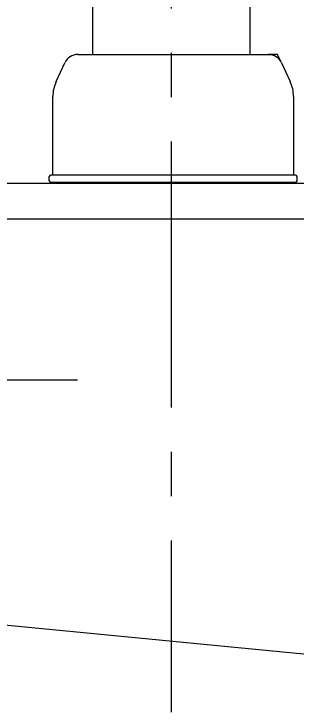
# Model space of a CAD drawing. Header units: millimetres. Extents: x 12827 to 13247, y 6457 to 7051.
# Drawn here: x 13136.97 to 13144.97, y 6582.43 to 6602.11 of the extents above; entities that cross this region are included whole.
import ezdxf

# ---------------------------------------------------------------- set-up
doc = ezdxf.new("R2010")
doc.units = ezdxf.units.MM
doc.header["$LTSCALE"] = 10
doc.linetypes.add('CENTER2', pattern=[1.125, 0.75, -0.125, 0.125, -0.125])
for name, color, linetype in [('CENTER', 1, 'CENTER2'), ('DWG', 7, 'Continuous'), ('W', 7, 'Continuous')]:
    doc.layers.add(name, color=color, linetype=linetype)

msp = doc.modelspace()

# ---------------------------------------------------------------- linework, layer by layer
at = {"layer": 'CENTER', "color": 1}
for p, q in [((13141.41028, 6744.76384), (13141.41028, 6582.42501)), ((13138.76508, 6591.78384), (13124.85548, 6591.78384))]:
    msp.add_line(p, q, dxfattribs=at)
at = {"layer": 'DWG'}
for p, q in [((13139.19028, 6641.01973), (13139.19028, 6600.96359)), ((13138.77011, 6600.96359), (13144.28786, 6600.96359)), ((13144.86528, 6599.77686), (13144.86528, 6597.56359)), ((13144.86528, 6597.56359), (13138.00528, 6597.56359)), ((13144.92528, 6597.56359), (13144.86528, 6597.56359)), ((13144.92528, 6597.56359), (13144.86528, 6597.56359)), ((13144.96528, 6597.40359), (13144.96528, 6597.52359)), ((13132.84253, 6597.33485), (13153.21028, 6597.33485)), ((13138.00528, 6597.36359), (13144.55528, 6597.36359)), ((13144.55528, 6597.36359), (13144.92528, 6597.36359)), ((13133.76946, 6596.33485), (13153.37028, 6596.33485)), ((13131.19589, 6585.4134), (13152.64286, 6583.3381))]:
    msp.add_line(p, q, dxfattribs=at)
for centre, radius, start, end in [((13138.77011, 6600.56359), 0.4, 90, 155), ((13144.92528, 6597.52359), 0.04, 360, 90), ((13144.92528, 6597.40359), 0.04, 270, 0)]:
    msp.add_arc(centre, radius, start, end, dxfattribs=at)
at = {"layer": 'W'}
for p, q in [((13143.63028, 6641.01973), (13143.63028, 6600.96359)), ((13138.15897, 6600.19948), (13138.40758, 6600.73263)), ((13144.52297, 6600.73263), (13144.77159, 6600.19948)), ((13138.06528, 6597.56359), (13138.06528, 6599.77686)), ((13137.96528, 6597.40359), (13137.96528, 6597.52359))]:
    msp.add_line(p, q, dxfattribs=at)
at = {"layer": 'W', "color": 5, "linetype": 'Continuous'}
msp.add_lwpolyline([(13144.52297, 6600.73263), (13144.41528, 6600.96359), (13144.16045, 6600.96359)], dxfattribs=at)
at = {"layer": 'W'}
for centre, radius, start, end in [((13144.16045, 6600.56359), 0.4, 25, 90), ((13139.06528, 6599.77686), 1, 155, 180), ((13143.86528, 6599.77686), 1, 0, 25), ((13138.00528, 6597.52359), 0.04, 90, 180), ((13138.00528, 6597.40359), 0.04, 180, 270)]:
    msp.add_arc(centre, radius, start, end, dxfattribs=at)

doc.saveas('drawing.dxf')
